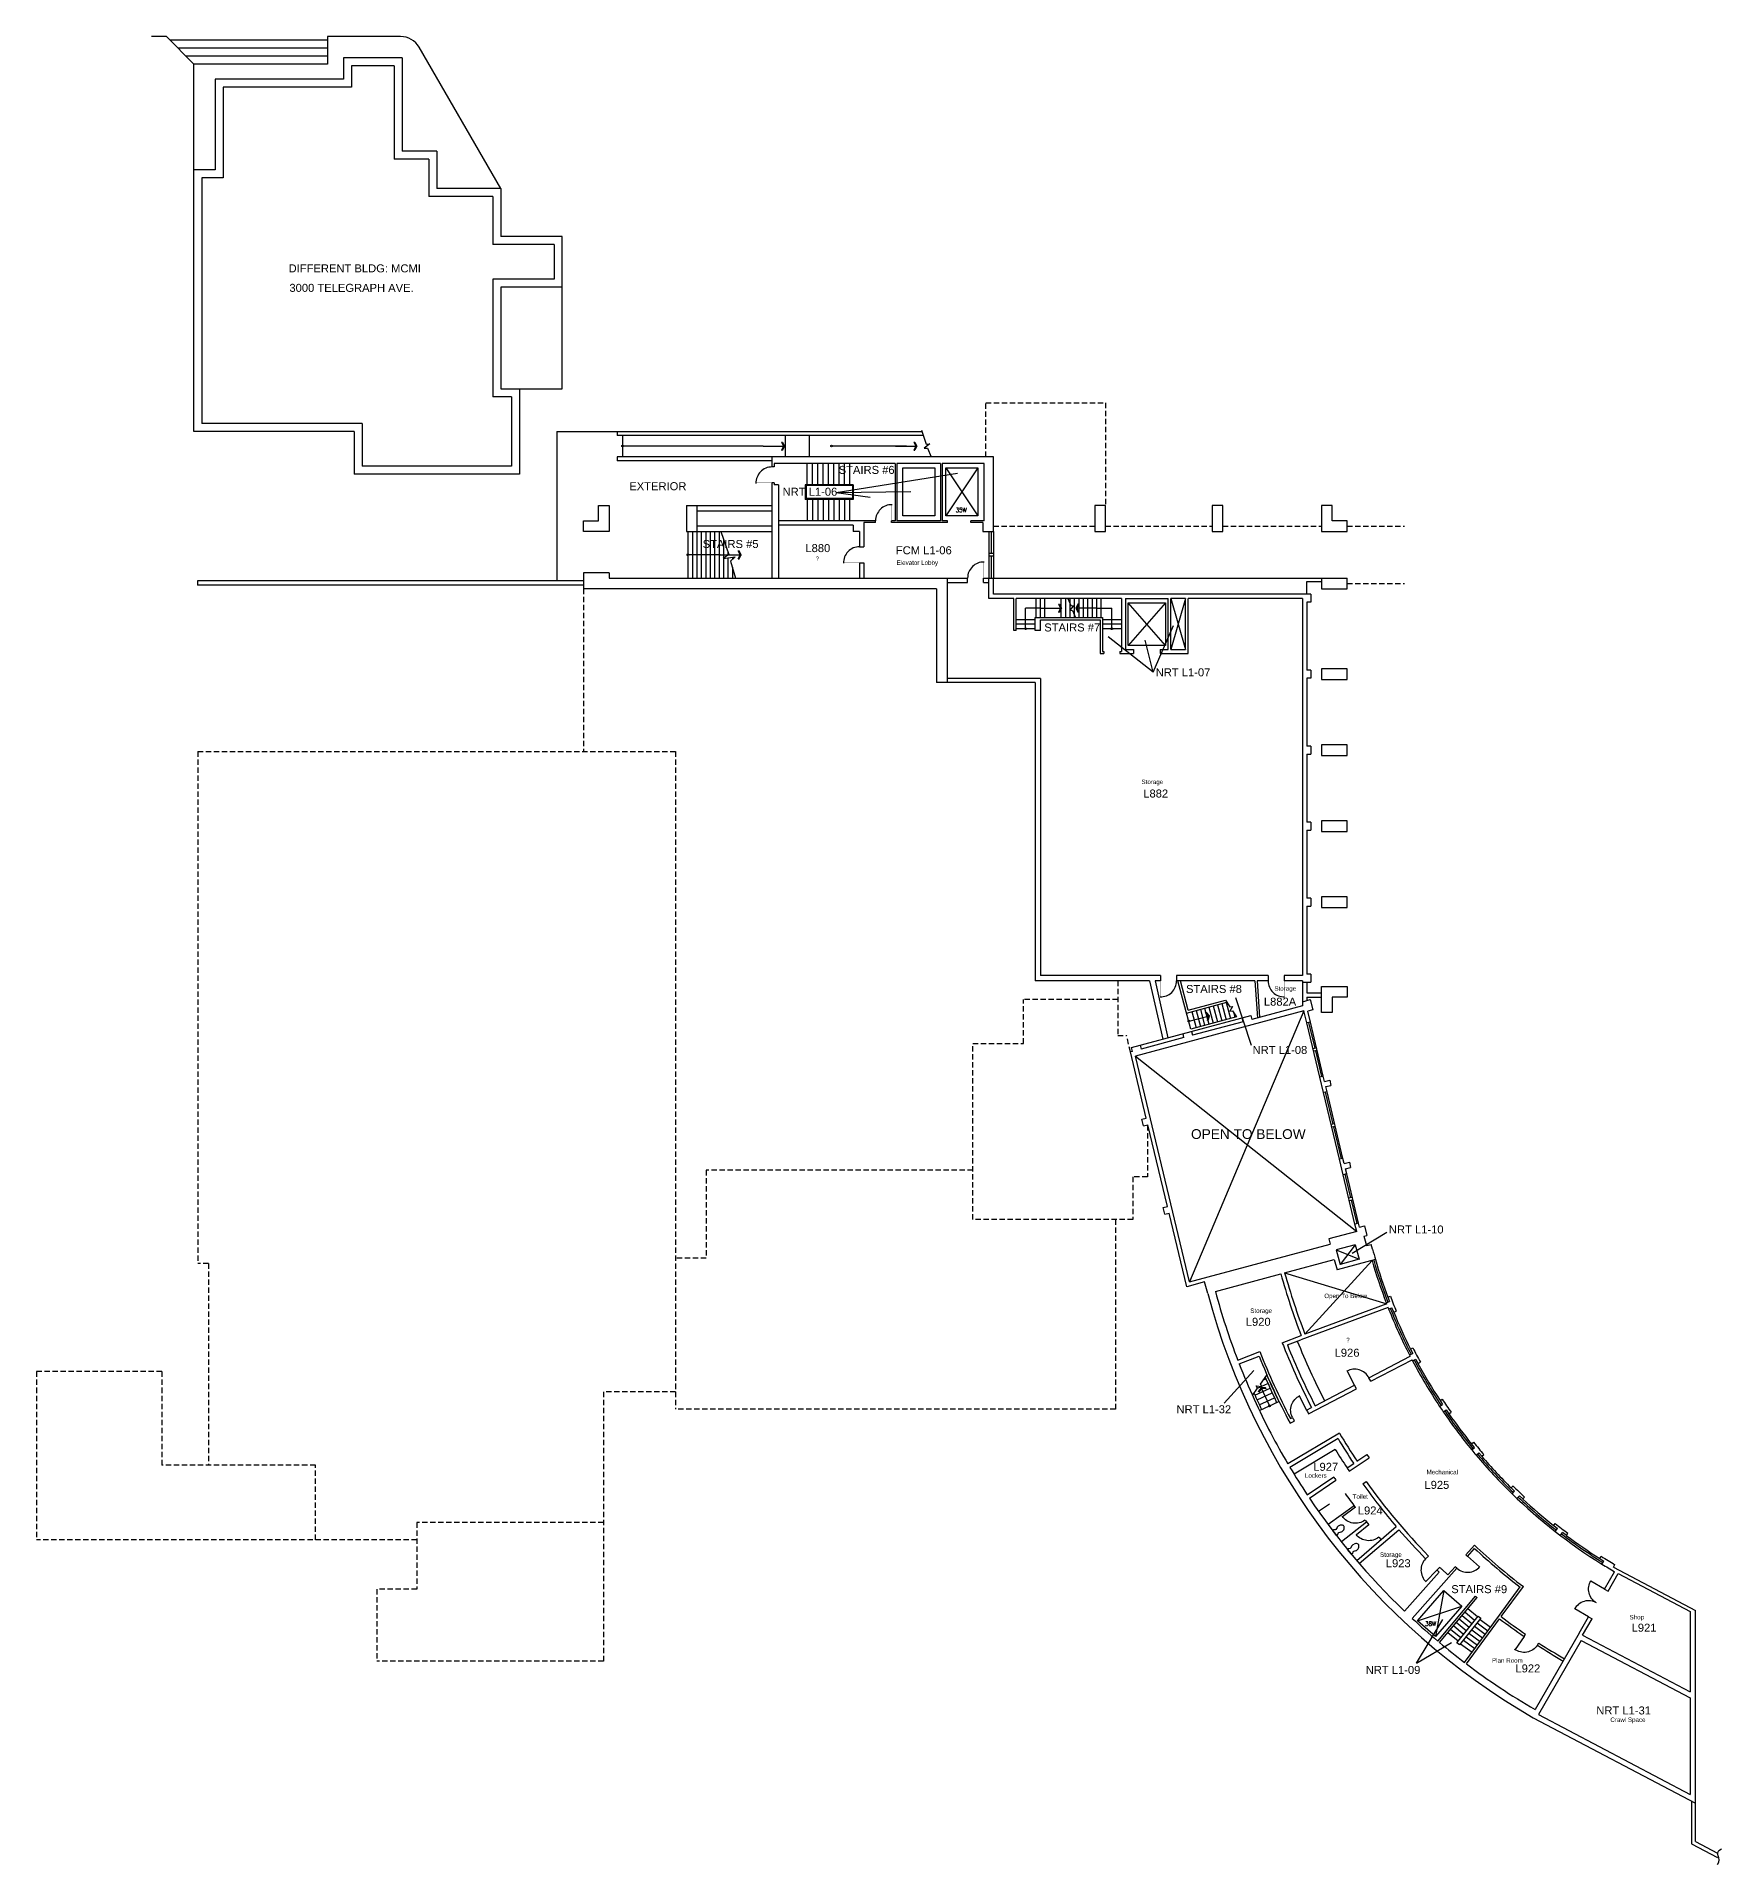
# Model space of a CAD drawing. Extents: x 1035 to 9059, y 37 to 4156.
# Drawn here: x 1035 to 4824, y 45 to 4156 of the extents above; entities that cross this region are included whole.
import ezdxf

# ---------------------------------------------------------------- set-up
doc = ezdxf.new("R2010")
doc.units = 0
doc.header["$LTSCALE"] = 96
doc.header["$MEASUREMENT"] = 0
doc.linetypes.add('HIDDEN2', pattern=[0.1875, 0.125, -0.0625])
doc.layers.get('0').update_dxf_attribs({"linetype": 'CONTINUOUS'})
for name, color, linetype in [('A-ANNO-RNUM', 4, 'CONTINUOUS'), ('A-ANNO-TEXT', 4, 'CONTINUOUS'), ('A-ANNO-TEXT-CTC', 181, 'CONTINUOUS'), ('A-DOOR', 2, 'CONTINUOUS'), ('A-FLOR-CASE', 3, 'CONTINUOUS'), ('A-FLOR-SHFT', 1, 'CONTINUOUS'), ('A-FLOR-STRS', 2, 'CONTINUOUS'), ('A-GLAZ', 2, 'CONTINUOUS'), ('A-OVHD', 1, 'HIDDEN2'), ('A-SYMB', 2, 'CONTINUOUS'), ('A-WALL-FULL', 6, 'CONTINUOUS'), ('A-WALL-SILL', 1, 'CONTINUOUS'), ('L-EXTERIOR', 8, 'CONTINUOUS'), ('P-FIXT', 3, 'CONTINUOUS')]:
    doc.layers.add(name, color=color, linetype=linetype)
doc.layers.add('DEF', color=31, linetype='CONTINUOUS', plot=False)
doc.styles.add('ARIAL', font='arial.ttf')
doc.styles.add('PP-FPLL-unverified$0$STANDARD', font='ROMANS.shx', dxfattribs={"width": 0.85})

# ---------------------------------------------------------------- blocks, each defined once
blk = doc.blocks.new('ARROW')
for p, q in [((0, 0), (47.9, 0)), ((41, 9), (45.5, 0)), ((41, 9), (43.2, 9)), ((45.5, 0), (41, -9)), ((43.2, 9), (47.7, 0)), ((47.7, 0), (43.2, -9)), ((41, -9), (43.2, -9))]:
    blk.add_line(p, q)
for points in [[(41, 9), (45.5, 0), (43.2, 9), (47.7, 0)], [(41, -9), (45.5, 0), (43.2, -9), (47.7, 0)]]:
    blk.add_solid(points)
blk = doc.blocks.new('90S1')
blk.add_line((-0.5, 0), (-0.5, 1))
blk.add_arc((-0.5, 0), 1, 0, 91.707)
blk = doc.blocks.new('TOILET3')
for p, q in [((0, -7), (0, 7)), ((2.5, 7), (0, 7)), ((5.6, 5), (2.5, 7)), ((7.2, 5), (5.6, 5)), ((12.3, 6.8), (7.2, 5)), ((2.5, -7), (0, -7)), ((5.6, -5), (2.5, -7)), ((7.2, -5), (5.6, -5)), ((12.3, -6.8), (7.2, -5))]:
    blk.add_line(p, q)
for centre, radius, start, end in [((15.7, -3.1), 10.5, 90, 108.8354), ((16.2, -0.6), 8.05, 71.1646, 93.7754), ((15.2, -6.5), 14, 57.6462, 74.7553), ((16.2, -4), 11.3, 36.0611, 55.3641), ((20.1, 0), 5.93, 360, 26.7012), ((20.1, 0), 5.93, 333.2988, 0), ((15.7, 3.1), 10.5, 251.1646, 270), ((15.7, 3.1), 10.5, 270, 288.8354), ((15.7, 5.9), 13.2, 284.9626, 301.7838), ((16.2, 4), 11.3, 304.6359, 323.9389)]:
    blk.add_arc(centre, radius, start, end)
blk = doc.blocks.new('break line')
at = {"layer": 'A-FLOR-STRS'}
for p, q in [((2687.1, 1178.6), (2696.7, 1163.8)), ((2702.9, 1164.5), (2696.5, 1153.7)), ((2696.5, 1153.7), (2702.8, 1154.4)), ((2696.7, 1163.8), (2702.9, 1164.5)), ((2702.8, 1154.4), (2711.6, 1140.9))]:
    blk.add_line(p, q, dxfattribs=at)

msp = doc.modelspace()

# ---------------------------------------------------------------- linework, layer by layer
at = {"layer": 'A-ANNO-TEXT'}
msp.add_lwpolyline([(4815.5, 44.6), (4818.8, 50), (4819.6, 54.9), (4818.8, 59.4), (4817.4, 63.6), (4816.3, 67.7), (4816.5, 71.6), (4818.9, 75.6), (4824.5, 79.6)], dxfattribs=at)
at = {"layer": 'A-ANNO-TEXT-CTC'}
for p, q in [((2833.7, 3130.8), (3106.3, 3173.7)), ((2833.7, 3130.8), (3001.7, 3132.7)), ((2833.7, 3130.8), (2909.6, 3119.7)), ((3546.5, 2726.2), (3445.3, 2805.9)), ((3546.5, 2726.2), (3528.4, 2798.2)), ((3546.5, 2726.2), (3592.2, 2831.1)), ((3767.6, 1886.4), (3732.1, 1994)), ((3993.8, 1419.9), (4072.2, 1466.4)), ((3706.1, 1082.3), (3773.1, 1155.5)), ((4138.8, 497.3), (4197.9, 595.7)), ((4138.8, 497.3), (4217.2, 543.8))]:
    msp.add_line(p, q, dxfattribs=at)
at = {"layer": 'A-DOOR'}
for points in [[(2689, 3188, 0.422967), (2653, 3150.9)], [(2959.1, 3103, 0.422967), (2922, 3067)], [(2886, 3008.5, 0.422967), (2850, 2971.4)], [(3166.1, 2974, 0.422967), (3129, 2938)], [(3561.9, 1996, 0.422967), (3599, 2032)], [(3805, 2032, 0.422967), (3842.1, 1996)]]:
    msp.add_lwpolyline(points, format="xyb", dxfattribs=at)
at = {"layer": 'A-DOOR', "const_width": 1}
for points in [[(2689, 3152), (2653, 3152)], [(2958, 3067), (2958, 3103)], [(2886, 2972.5), (2850, 2972.5)], [(3165, 2938), (3165, 2974)], [(3563, 2032), (3563, 1996)], [(3841, 2032), (3841, 1996)]]:
    msp.add_lwpolyline(points, dxfattribs=at)
at = {"layer": 'A-FLOR-CASE'}
msp.add_line((3956, 977.9), (3863.3, 922.3), dxfattribs=at)
for centre, radius, start, end in [((5283.2, 1785.7), 1521, 201.7577, 207.329), ((5194.6, 1740.2), 1454.4, 211.6153, 213.5403)]:
    msp.add_arc(centre, radius, start, end, dxfattribs=at)
at = {"layer": 'A-FLOR-SHFT'}
for p, q in [((3080, 3186), (3152, 3078)), ((3152, 3186), (3080, 3078)), ((3574, 2786.5), (3490, 2882.5)), ((3574, 2882.5), (3490, 2786.5)), ((4200.1, 660.6), (4181.7, 557.3)), ((4141, 592.7), (4240.8, 625.2))]:
    msp.add_line(p, q, dxfattribs=at)
for points in [[(2983, 3186), (3055, 3186), (3055, 3078), (2983, 3078)], [(3080, 3186), (3152, 3186), (3152, 3078), (3080, 3078)], [(3490, 2882.5), (3574, 2882.5), (3574, 2786.5), (3490, 2786.5)], [(4200.1, 660.6), (4240.8, 625.2), (4181.7, 557.3), (4141, 592.7)]]:
    msp.add_lwpolyline(points, close=True, dxfattribs=at)
for points in [[(3586, 2892), (3619, 2777)], [(3619, 2892), (3586, 2777)], [(3885.6, 1964.4), (3628.3, 1355.2)], [(3506.8, 1862.9), (4004.3, 1468.5)], [(4038.7, 1403.1), (3887.6, 1237.7)], [(3958.3, 1427.1), (4009.6, 1405.7)], [(4000.8, 1438.5), (3967.1, 1394.3)], [(3842.1, 1375.3), (4071.6, 1305.4)]]:
    msp.add_lwpolyline(points, dxfattribs=at)
at = {"layer": 'A-FLOR-STRS'}
for p, q in [((1689, 4148), (1335, 4148)), ((1689, 4130), (1353, 4130)), ((1689, 4112), (1371, 4112)), ((2341, 3268), (2341, 3259)), ((3029.3, 3259), (2341, 3259)), ((2353, 3259), (2353, 3211)), ((2719, 3259), (2719, 3211)), ((2773, 3259), (2773, 3211)), ((2341, 3211), (2341, 3202)), ((2689, 3211), (2341, 3211)), ((2689, 3202), (2341, 3202)), ((2768, 3148), (2768, 3196)), ((2780, 3148), (2780, 3196)), ((2792, 3148), (2792, 3196)), ((2804, 3148), (2804, 3196)), ((2816, 3148), (2816, 3196)), ((2828, 3148), (2828, 3196)), ((2840, 3148), (2840, 3196)), ((2852, 3148), (2852, 3196)), ((2864, 3146), (2864, 3196)), ((2872, 3148), (2764, 3148)), ((2764, 3148), (2764, 3115)), ((2870, 3146), (2766, 3146)), ((2766, 3146), (2766, 3117)), ((2870, 3146), (2870, 3117)), ((2872, 3148), (2872, 3115)), ((2872, 3115), (2764, 3115)), ((2870, 3117), (2766, 3117)), ((2768, 3115), (2768, 3067)), ((2780, 3115), (2780, 3067)), ((2792, 3115), (2792, 3067)), ((2804, 3115), (2804, 3067)), ((2816, 3115), (2816, 3067)), ((2828, 3115), (2828, 3067)), ((2840, 3115), (2840, 3067)), ((2852, 3115), (2852, 3067)), ((2864, 3067), (2864, 3117)), ((3283, 2849.2), (3283, 2892)), ((3293, 2849.2), (3293, 2892)), ((3303, 2849.2), (3303, 2892)), ((3339, 2892), (3339, 2849.2)), ((3349, 2892), (3349, 2849.2)), ((3354.5, 2892), (3361, 2876)), ((3359, 2892), (3359, 2849.2)), ((3369, 2892), (3369, 2849.2)), ((3379, 2892), (3379, 2849.2)), ((3389, 2892), (3389, 2849.2)), ((3399, 2892), (3399, 2849.2)), ((3409, 2892), (3409, 2849.2)), ((3419, 2892), (3419, 2849.2)), ((3429, 2892), (3429, 2849.2)), ((3281, 2844), (3238.2, 2844)), ((3367.4, 2875.5), (3358.9, 2865.8)), ((3358.9, 2865.8), (3365.3, 2865.3)), ((3361, 2876), (3367.4, 2875.5)), ((3365.3, 2865.3), (3371.7, 2849.2)), ((3475, 2844), (3432.2, 2844)), ((3281, 2834), (3238.2, 2834)), ((3281, 2824), (3238.2, 2824)), ((3475, 2834), (3432.2, 2834)), ((3475, 2824), (3432.2, 2824)), ((3769.9, 1099.1), (3781.4, 1115.8)), ((3775.1, 1100.2), (3809.3, 1115.7)), ((3781.4, 1115.8), (3778.4, 1121.3)), ((3778.4, 1121.3), (3790.9, 1119.5)), ((3781.3, 1116), (3789.5, 1119.7)), ((3787.8, 1125), (3802, 1145.4)), ((3790.9, 1119.5), (3787.8, 1125)), ((3790.5, 1120.1), (3804.5, 1126.4)), ((3794.7, 1134.8), (3799.9, 1137.1)), ((3780.1, 1089.3), (3814.1, 1105.1)), ((3785.1, 1078.5), (3819, 1094.5)), ((3785.5, 1065.4), (3828.8, 1086.2)), ((3917.9, 839), (3942.9, 855.8)), ((3998.1, 851.5), (3940, 809.1)), ((4026.5, 814.7), (3970.1, 770)), ((4275.7, 601.2), (4253.8, 619.5)), ((4244.4, 562.1), (4221.7, 581.1)), ((4250.7, 569.9), (4228.2, 588.8)), ((4256.9, 577.7), (4234.6, 596.4)), ((4263.2, 585.6), (4241, 604.1)), ((4269.4, 593.4), (4247.4, 611.8)), ((4269.1, 580.2), (4293.4, 562.3)), ((4275.4, 588), (4299.3, 570.3)), ((4281.6, 595.8), (4305.2, 578.4)), ((4232, 546.5), (4208.9, 565.8)), ((4238.2, 554.3), (4215.3, 573.4)), ((4237.9, 541.1), (4263.7, 522)), ((4244.1, 548.9), (4269.7, 530.1)), ((4250.4, 556.7), (4275.6, 538.1)), ((4256.6, 564.5), (4281.5, 546.2)), ((4262.9, 572.3), (4287.4, 554.2))]:
    msp.add_line(p, q, dxfattribs=at)
at = {"layer": 'A-FLOR-STRS', "extrusion": (0, 0, -1)}
for p, q in [((3631.3, 1923.5), (3602.2, 2032)), ((3625.3, 1966.1), (3607.7, 2032)), ((3621.6, 1959.7), (3712.1, 1983.9)), ((3625.3, 1966.1), (3709.1, 1988.6)), ((3681.5, 1975.7), (3691.2, 1939.5)), ((3691.2, 1978.3), (3700.9, 1942.1)), ((3700.8, 1980.9), (3710.5, 1944.7)), ((3710.5, 1983.5), (3720.2, 1947.3)), ((3733.6, 1950.9), (3631.3, 1923.5)), ((3633.2, 1962.8), (3642.9, 1926.6)), ((3642.9, 1965.4), (3652.6, 1929.2)), ((3652.5, 1968), (3662.2, 1931.7)), ((3662.2, 1970.5), (3671.9, 1934.3)), ((3671.8, 1973.1), (3681.6, 1936.9)), ((3726.8, 1961.3), (3729.9, 1949.9))]:
    msp.add_line(p, q, dxfattribs=at)
at = {"layer": 'A-FLOR-STRS'}
for points in [[(3025.2, 3271), (3036.2, 3239), (3044.2, 3240), (3031.2, 3230), (3039.2, 3230), (3047.2, 3211)], [(4022.9, 819.1), (4031.3, 808.8)], [(4054.1, 781), (4058.9, 775.1)]]:
    msp.add_lwpolyline(points, dxfattribs=at)
msp.add_lwpolyline([(4229.4, 543.3), (4277.4, 603.3), (4283.7, 598.4), (4235.7, 538.3)], close=True, dxfattribs=at)
for radius, start, end in [(1511.2, 203.2094, 205.5563), (1506, 203.0845, 205.5558), (1548.7, 204.0721, 205.5594), (1482, 215.305, 216.8179)]:
    msp.add_arc((5187.4, 1735.8), radius, start, end, dxfattribs=at)
at = {"layer": 'A-GLAZ'}
for p, q in [((3182, 3043), (3182, 2993.5)), ((3187, 2993.5), (3177, 2993.5)), ((3187, 2987.5), (3177, 2987.5)), ((3182, 2987.5), (3182, 2938))]:
    msp.add_line(p, q, dxfattribs=at)
at = {"layer": 'A-GLAZ', "extrusion": (0, 0, -1)}
for p, q in [((3896, 1938.2), (3909.8, 1880.4)), ((3911.2, 1874.5), (3925.1, 1816.7)), ((3933.5, 1781.6), (3950.7, 1709.7)), ((3952.1, 1703.8), (3969.3, 1631.9)), ((3977.7, 1596.9), (3990.3, 1544.3)), ((3991.7, 1538.5), (4004.2, 1486))]:
    msp.add_line(p, q, dxfattribs=at)
at = {"layer": 'A-GLAZ'}
for centre, radius, start, end in [((5187.4, 1735.8), 1192, 196.1625, 200.9633), ((5187.4, 1735.8), 1192, 201.6844, 207.1242), ((5187.4, 1735.8), 1192, 207.8452, 213.546), ((5187.4, 1735.8), 1192, 214.267, 219.3822), ((5187.4, 1735.8), 1192, 220.1033, 225.804), ((5105.8, 1641.2), 1067.2, 226.2067, 232.2833), ((5215.3, 1776.4), 1241.1, 232.7936, 238.0119)]:
    msp.add_arc(centre, radius, start, end, dxfattribs=at)
at = {"layer": 'A-OVHD', "linetype": 'HIDDEN2'}
for p, q in [((3170, 3211), (3170, 3332)), ((3170, 3332), (3439, 3332)), ((3439, 3332), (3439, 3101))]:
    msp.add_line(p, q, dxfattribs=at)
at = {"layer": 'A-OVHD'}
for p, q in [((3187, 3055), (3415, 3055)), ((3439, 3055), (3679, 3055)), ((3703, 3055), (3925, 3055)), ((3983, 3055), (4111.9, 3055)), ((3983, 2926), (4111.9, 2926)), ((2265, 2914), (2265, 2548)), ((1398, 2548), (2472, 2548)), ((1398, 2548), (1398, 1396)), ((2472, 2548), (2472, 1069)), ((3467, 2032), (3467, 1909)), ((3467, 1990), (3255, 1990)), ((3255, 1891), (3255, 1990)), ((3467, 1909), (3486.6, 1909)), ((3141, 1495), (3141, 1891)), ((3141, 1891), (3255, 1891)), ((3534, 1707.8), (3534, 1591)), ((3141, 1606), (2541, 1606)), ((2541, 1606), (2541, 1408)), ((3534, 1591), (3501, 1591)), ((3501, 1591), (3501, 1495)), ((3501, 1495), (3141, 1495)), ((3462, 1495), (3462, 1069)), ((2541, 1408), (2472, 1408)), ((1422, 1396), (1398, 1396)), ((1422, 1396), (1422, 943)), ((1317, 1153), (1035, 1153)), ((1035, 1153), (1035, 775)), ((1317, 1153), (1317, 943)), ((2472, 1108), (2310, 1108)), ((2310, 1108), (2310, 502)), ((3462, 1069), (2472, 1069)), ((1662, 943), (1317, 943)), ((1662, 775), (1662, 943)), ((2310, 814), (1890, 814)), ((1890, 814), (1890, 664)), ((1890, 775), (1035, 775)), ((1890, 664), (1800, 664)), ((1800, 664), (1800, 502)), ((2310, 502), (1800, 502))]:
    msp.add_line(p, q, dxfattribs=at)
at = {"layer": 'A-OVHD', "extrusion": (0, 0, -1)}
msp.add_line((3495.3, 1872.3), (3486.6, 1909), dxfattribs=at)
at = {"layer": 'A-SYMB'}
for p, q in [((2669.5, 3235), (2353, 3235)), ((2991.7, 3235), (2823.1, 3235)), ((3292.8, 2870.6), (3259.6, 2870.6)), ((3259.6, 2824), (3259.6, 2870.6)), ((3420.5, 2870.6), (3453.6, 2870.6)), ((3453.6, 2824), (3453.6, 2870.6))]:
    msp.add_line(p, q, dxfattribs=at)
for centre in [(2353, 3235), (2823.1, 3235), (3259.6, 2824), (3453.6, 2824), (3626.5, 1941.6), (3808.2, 1075.8)]:
    msp.add_circle(centre, 2, dxfattribs=at)
at = {"layer": 'A-WALL-FULL'}
for p, q in [((1327, 4156), (1293.3, 4156)), ((1389, 4094), (1327, 4156)), ((1689, 4156), (1689, 4094)), ((1853.8, 4156), (1689, 4156)), ((2079, 3814), (1895.4, 4132)), ((1389, 3268), (1389, 4094)), ((1689, 4094), (1389, 4094)), ((1725, 4108), (1725, 4060)), ((1857, 4108), (1725, 4108)), ((1743, 4090), (1743, 4042)), ((1839, 4090), (1743, 4090)), ((1839, 4090), (1839, 3880)), ((1857, 4108), (1857, 3898)), ((1437, 4060), (1437, 3856)), ((1725, 4060), (1437, 4060)), ((1455, 4042), (1455, 3838)), ((1743, 4042), (1455, 4042)), ((1917, 3880), (1839, 3880)), ((1935, 3898), (1857, 3898)), ((1917, 3880), (1917, 3796)), ((1935, 3898), (1935, 3814)), ((1437, 3856), (1389, 3856)), ((1407, 3838), (1407, 3286)), ((1455, 3838), (1407, 3838)), ((2061, 3796), (1917, 3796)), ((2079, 3814), (1935, 3814)), ((2061, 3796), (2061, 3688)), ((2079, 3814), (2079, 3706)), ((2217, 3706), (2079, 3706)), ((2217, 3364), (2217, 3706)), ((2199, 3688), (2061, 3688)), ((2199, 3688), (2199, 3610)), ((2199, 3610), (2061, 3610)), ((2061, 3610), (2061, 3346)), ((2217, 3592), (2079, 3592)), ((2079, 3592), (2079, 3364)), ((2103, 3346), (2061, 3346)), ((2079, 3364), (2217, 3364)), ((2103, 3346), (2103, 3190)), ((2121, 3364), (2121, 3172)), ((1749, 3268), (1389, 3268)), ((1767, 3286), (1407, 3286)), ((1749, 3268), (1749, 3172)), ((1767, 3286), (1767, 3190)), ((3187, 3211), (2689, 3211)), ((2689, 3211), (2689, 3188)), ((3187, 3043), (3187, 3211)), ((2121, 3172), (1749, 3172)), ((2103, 3190), (1767, 3190)), ((2694.2, 3188), (2689, 3188)), ((2966, 3196), (2694.2, 3196)), ((2694.2, 3196), (2694.2, 3188)), ((2966, 3196), (2966, 3067)), ((3068, 3196), (2970, 3196)), ((2970, 3196), (2970, 3067)), ((3068, 3196), (3068, 3067)), ((3166, 3196), (3072, 3196)), ((3072, 3196), (3072, 3067)), ((3166, 3067), (3166, 3196)), ((2689, 3152), (2689, 2938)), ((2694.2, 3152), (2689, 3152)), ((2694.2, 3152), (2694.2, 3148)), ((2704, 3148), (2694.2, 3148)), ((2704, 3148), (2704, 2938)), ((2299, 3067), (2299, 3101)), ((2299, 3101), (2323, 3101)), ((2323, 3101), (2323, 3043)), ((3439, 3101), (3415, 3101)), ((3415, 3101), (3415, 3043)), ((3439, 3043), (3439, 3101)), ((3679, 3101), (3679, 3043)), ((3703, 3101), (3679, 3101)), ((3703, 3043), (3703, 3101)), ((3925, 3101), (3925, 3043)), ((3949, 3101), (3925, 3101)), ((3949, 3067), (3949, 3101)), ((2265, 3043), (2265, 3067)), ((2265, 3067), (2299, 3067)), ((2323, 3043), (2265, 3043)), ((2922, 3067), (2704, 3067)), ((2872, 3057), (2704, 3057)), ((2872, 3057), (2872, 3043)), ((2886, 3043), (2872, 3043)), ((2886, 3043), (2886, 3008.5)), ((2922, 3063), (2896, 3063)), ((2896, 3063), (2896, 3008.5)), ((2922, 3063), (2922, 3067)), ((2966, 3067), (2958, 3067)), ((2958, 3063), (2958, 3067)), ((3084, 3063), (2958, 3063)), ((3068, 3067), (2970, 3067)), ((3084, 3067), (3072, 3067)), ((3084, 3063), (3084, 3067)), ((3166, 3067), (3136, 3067)), ((3136, 3063), (3136, 3067)), ((3163, 3063), (3136, 3063)), ((3163, 3063), (3163, 3043)), ((3163, 3043), (3187, 3043)), ((3415, 3043), (3439, 3043)), ((3679, 3043), (3703, 3043)), ((3925, 3043), (3983, 3043)), ((3983, 3067), (3949, 3067)), ((3983, 3043), (3983, 3067)), ((2886, 3008.5), (2896, 3008.5)), ((2886, 2972.5), (2886, 2938)), ((2886, 2972.5), (2896, 2972.5)), ((2896, 2972.5), (2896, 2938)), ((2265, 2932), (1397, 2932)), ((1397, 2932), (1397, 2922)), ((2265, 2922), (1397, 2922)), ((2265, 2950), (2265, 2914)), ((2323, 2950), (2265, 2950)), ((2323, 2950), (2323, 2938)), ((2323, 2938), (3129, 2938)), ((3083, 2938), (3083, 2703)), ((3083, 2928), (3129, 2928)), ((3129, 2928), (3129, 2938)), ((3165, 2938), (3983, 2938)), ((3165, 2928), (3165, 2938)), ((3165, 2928), (3177, 2928)), ((3177, 2892), (3177, 2938)), ((3187, 2902), (3187, 2938)), ((3892, 2902), (3892, 2930)), ((3892, 2930), (3925, 2930)), ((3925, 2938), (3925, 2914)), ((3983, 2914), (3983, 2938)), ((3059, 2914), (2265, 2914)), ((3059, 2914), (3059, 2703)), ((3233, 2892), (3177, 2892)), ((3901, 2902), (3187, 2902)), ((3233, 2820), (3233, 2892)), ((3475, 2892), (3238.2, 2892)), ((3238.2, 2820), (3238.2, 2892)), ((3475, 2892), (3475, 2773.2)), ((3484, 2892), (3484, 2777)), ((3484, 2892), (3580, 2892)), ((3580, 2777), (3580, 2892)), ((3619, 2892), (3586, 2892)), ((3586, 2777), (3586, 2892)), ((3619, 2777), (3619, 2892)), ((3882, 2892), (3625, 2892)), ((3625, 2768), (3625, 2892)), ((3882, 2892), (3882, 2044)), ((3892, 2884), (3892, 2731)), ((3901, 2884), (3892, 2884)), ((3901, 2902), (3901, 2884)), ((3925, 2914), (3983, 2914)), ((3281, 2849.2), (3432.2, 2849.2)), ((3281, 2820), (3281, 2849.2)), ((3293, 2844), (3427, 2844)), ((3293, 2820), (3293, 2844)), ((3427, 2844), (3427, 2768)), ((3432.2, 2849.2), (3432.2, 2773.2)), ((3238.2, 2820), (3233, 2820)), ((3293, 2820), (3281, 2820)), ((3427, 2768), (3435.6, 2768)), ((3432.2, 2773.2), (3435.6, 2773.2)), ((3435.6, 2773.2), (3435.6, 2768)), ((3471.6, 2773.2), (3471.6, 2768)), ((3471.6, 2773.2), (3475, 2773.2)), ((3471.6, 2768), (3502, 2768)), ((3484, 2777), (3502, 2777)), ((3502, 2777), (3502, 2768)), ((3562, 2777), (3562, 2768)), ((3562, 2777), (3580, 2777)), ((3562, 2768), (3625, 2768)), ((3586, 2777), (3619, 2777)), ((3901, 2731), (3892, 2731)), ((3901, 2731), (3901, 2713)), ((3983, 2734), (3925, 2734)), ((3925, 2734), (3925, 2710)), ((3983, 2710), (3983, 2734)), ((3281, 2703), (3059, 2703)), ((3293, 2712), (3083, 2712)), ((3281, 2703), (3281, 2032)), ((3293, 2712), (3293, 2044)), ((3901, 2713), (3892, 2713)), ((3892, 2713), (3892, 2560)), ((3925, 2710), (3983, 2710)), ((3901, 2560), (3892, 2560)), ((3901, 2560), (3901, 2542)), ((3925, 2563), (3925, 2539)), ((3983, 2563), (3925, 2563)), ((3983, 2539), (3983, 2563)), ((3892, 2542), (3901, 2542)), ((3892, 2542), (3892, 2389)), ((3925, 2539), (3983, 2539)), ((3901, 2389), (3892, 2389)), ((3901, 2389), (3901, 2371)), ((3983, 2392), (3925, 2392)), ((3925, 2392), (3925, 2368)), ((3983, 2368), (3983, 2392)), ((3892, 2371), (3901, 2371)), ((3892, 2371), (3892, 2218)), ((3925, 2368), (3983, 2368)), ((3983, 2221), (3925, 2221)), ((3925, 2221), (3925, 2197)), ((3983, 2197), (3983, 2221)), ((3901, 2218), (3892, 2218)), ((3892, 2200), (3901, 2200)), ((3892, 2200), (3892, 2047)), ((3901, 2218), (3901, 2200)), ((3925, 2197), (3983, 2197)), ((3538.4, 2032), (3281, 2032)), ((3563, 2044), (3293, 2044)), ((3538.4, 2032), (3568, 1901)), ((3550.7, 2032), (3579.6, 1904.2)), ((3563, 2032), (3550.7, 2032)), ((3563, 2044), (3563, 2032)), ((3805, 2044), (3599, 2044)), ((3599, 2044), (3599, 2032)), ((3775, 2032), (3599, 2032)), ((3775, 2032), (3780.7, 1948.7)), ((3805, 2032), (3780.3, 2032)), ((3780.3, 2032), (3785.9, 1950.1)), ((3805, 2044), (3805, 2032)), ((3882, 2044), (3841, 2044)), ((3841, 2044), (3841, 2032)), ((3882, 2032), (3841, 2032)), ((3882, 2032), (3882, 1975.9)), ((3882, 2029), (3901, 2029)), ((3901, 2047), (3892, 2047)), ((3892, 2029), (3892, 2005)), ((3901, 2047), (3901, 2029)), ((3925, 1961), (3925, 2019)), ((3925, 2019), (3983, 2019)), ((3983, 2019), (3983, 1995)), ((3882, 1975.9), (3768.3, 1945.4)), ((3892, 2005), (3925, 2005)), ((3892, 1995), (3925, 1995)), ((3892, 1995), (3892, 1987.9)), ((3983, 1995), (3949, 1995)), ((3949, 1995), (3949, 1961)), ((3885.6, 1964.4), (3506.8, 1862.9)), ((3749, 1940.2), (3635, 1909.7)), ((3949, 1961), (3925, 1961)), ((3615.7, 1904.5), (3519.1, 1878.6)), ((4010.3, 1477.7), (4021.9, 1480.8)), ((3628.3, 1355.2), (3944.5, 1440)), ((4004.3, 1468.5), (3941.4, 1451.6)), ((3941.4, 1451.6), (3944.5, 1440)), ((4020.4, 1457.6), (4027, 1459.4)), ((4020.4, 1457.6), (4026.1, 1436.4)), ((4026.1, 1436.4), (4037, 1439.3)), ((4039.9, 1428.3), (4037, 1439.3)), ((3842.1, 1375.3), (3953.8, 1405.2)), ((3953.8, 1405.2), (3960, 1382)), ((4000.8, 1438.5), (3958.3, 1427.1)), ((3958.3, 1427.1), (3967.1, 1394.3)), ((4046.4, 1405.2), (3960, 1382)), ((4009.6, 1405.7), (3967.1, 1394.3)), ((4000.8, 1438.5), (4009.6, 1405.7)), ((3686.4, 1333.5), (3833.4, 1372.9)), ((3662.1, 1354.8), (3621.8, 1344)), ((4074.4, 1320.7), (4080, 1322.8)), ((4074.4, 1320.7), (4078.1, 1310.8)), ((4074.9, 1297), (3878.7, 1224.8)), ((4071.6, 1305.4), (3887.6, 1237.7)), ((4070.6, 1308), (4078.1, 1310.8)), ((4076.1, 1294), (4083.5, 1296.9)), ((4087.4, 1287.1), (4083.5, 1296.9)), ((4087.4, 1287.1), (4093.1, 1289.3)), ((3836.7, 1218.1), (3879.2, 1234.5)), ((3736.6, 1179), (3786.2, 1198.4)), ((3848.3, 1213), (3878.7, 1224.8)), ((4123, 1190.6), (4130.1, 1194.2)), ((4125.3, 1203.6), (4130.7, 1206.3)), ((4125.3, 1203.6), (4130.1, 1194.2)), ((3739.9, 1170.6), (3784.6, 1188.1)), ((4031.4, 1139.3), (4124.5, 1187.7)), ((4035.6, 1131.3), (4128.6, 1179.7)), ((4129.9, 1177.3), (4137, 1180.9)), ((4137, 1180.9), (4142, 1171.7)), ((4142, 1171.7), (4147.3, 1174.4)), ((3895.7, 1058.5), (4003.6, 1114.7)), ((3910.7, 1076.4), (3999.5, 1122.6)), ((4003.6, 1114.7), (3999.5, 1122.6)), ((4035.6, 1131.3), (4031.4, 1139.3)), ((3891.6, 1066.5), (3902.7, 1072.3)), ((4190.6, 1075), (4197.3, 1079.4)), ((4191.5, 1088.2), (4196.5, 1091.5)), ((4191.5, 1088.2), (4197.3, 1079.4)), ((3854.5, 1037), (3863.8, 1041.9)), ((3854.9, 1047.4), (3859.7, 1049.9)), ((4199, 1062.5), (4205.7, 1066.9)), ((4205.7, 1066.9), (4211.6, 1058.3)), ((4211.6, 1058.3), (4216.6, 1061.6)), ((3965.3, 1014.8), (3849.4, 945.5)), ((3962.1, 1002.5), (3854, 937.8)), ((4262.5, 990.3), (4267.1, 994.2)), ((4269.2, 982.1), (4262.5, 990.3)), ((3982.4, 936.6), (3997.4, 946.6)), ((3987.4, 929.1), (4032.2, 959.2)), ((4004.8, 951.6), (4027.2, 966.7)), ((4027.2, 966.7), (4032.2, 959.2)), ((4263, 977), (4269.2, 982.1)), ((4272.6, 965.5), (4278.7, 970.6)), ((4285.5, 962.6), (4278.7, 970.6)), ((4285.5, 962.6), (4290.1, 966.5)), ((3892.8, 876.3), (3952.5, 916.5)), ((3897.8, 868.8), (3957.5, 909)), ((4351.7, 891.5), (4355.8, 895.9)), ((4359.2, 884.2), (4351.7, 891.5)), ((4353.7, 878.4), (4359.2, 884.2)), ((4364.5, 868), (4370, 873.8)), ((4377.7, 866.6), (4370, 873.8)), ((4377.7, 866.6), (4381.8, 870.9)), ((4004.2, 728.5), (4093.2, 804.4)), ((4010, 721.7), (4099.1, 797.5)), ((4447.2, 806.7), (4450.8, 811.5)), ((4447.2, 806.7), (4455.4, 800.2)), ((4450.6, 793.8), (4455.4, 800.2)), ((4462.4, 784.7), (4467.3, 791)), ((4475.7, 784.7), (4467.3, 791)), ((4475.7, 784.7), (4479.3, 789.5)), ((4249.4, 741.1), (4268.9, 763)), ((4253.3, 737.6), (4269.2, 755.5)), ((4111.5, 614.5), (4189.4, 702)), ((4129, 598), (4229.4, 710.7)), ((4209.4, 696.2), (4195.4, 708.7)), ((4209.4, 696.2), (4225.5, 714.2)), ((4551.1, 732.7), (4554.3, 737.8)), ((4551.1, 732.7), (4560, 727.1)), ((4555.8, 720.3), (4560, 727.1)), ((4561.7, 664.1), (4584.2, 703.1)), ((4581.5, 713.4), (4584.9, 719)), ((4581.5, 713.4), (4766, 616)), ((4325, 605.2), (4371.7, 668.7)), ((4329.2, 602.1), (4379, 669.7)), ((4569.4, 659.6), (4592, 698.7)), ((4592, 698.7), (4754, 613.3)), ((4186.5, 547.1), (4271.2, 648.4)), ((4190.5, 543.8), (4275.2, 645)), ((4246.7, 498.9), (4325, 605.2)), ((4250.9, 495.8), (4325.6, 597.2)), ((4504.2, 564.5), (4525.7, 601.7)), ((4512.2, 560.3), (4533.4, 597.2)), ((4754, 613.3), (4754, 432.7)), ((4766, 96.4), (4766, 616)), ((4380.5, 557.6), (4384, 562.6)), ((4504.2, 564.5), (4405.2, 393.1)), ((4410.5, 537.7), (4413.8, 542.7)), ((4508.8, 548.5), (4412.7, 382.1)), ((4508.8, 548.5), (4754, 419.1)), ((4512.2, 560.3), (4754, 432.7)), ((4754, 419.1), (4754, 202.1)), ((4401.4, 374.5), (4766, 182.2)), ((4412.7, 382.1), (4754, 202.1)), ((4757, 186.9), (4757, 90.9)), ((4757, 90.9), (4815.4, 60.1)), ((4766, 96.4), (4815.4, 70.3))]:
    msp.add_line(p, q, dxfattribs=at)
at = {"layer": 'A-WALL-FULL', "extrusion": (0, 0, -1)}
for p, q in [((3882, 1985.2), (3899.3, 1989.9)), ((3899.3, 1989.9), (3905.6, 1966.7)), ((3497.6, 1882.2), (3766, 1954.1)), ((3749, 1940.2), (3746.8, 1949)), ((3766, 1954.1), (3768.3, 1945.4)), ((3892.1, 1937.3), (3885.6, 1964.4)), ((3899.9, 1939.2), (3892.1, 1937.3)), ((3905.6, 1966.7), (3894, 1963.6)), ((3899.9, 1939.2), (3894, 1963.6)), ((3615.7, 1904.5), (3613.5, 1913.2)), ((3632.7, 1918.4), (3635, 1909.7)), ((3499.8, 1873.4), (3495.3, 1872.3)), ((3530.9, 1723.5), (3495.3, 1872.3)), ((3499.8, 1873.4), (3497.6, 1882.2)), ((3628.3, 1355.2), (3506.8, 1862.9)), ((3516.8, 1887.3), (3519.1, 1878.6)), ((3929, 1817.6), (3921.2, 1815.7)), ((3929.6, 1780.7), (3921.2, 1815.7)), ((3931.8, 1805.9), (3929, 1817.6)), ((3937.4, 1782.6), (3929.6, 1780.7)), ((3931.8, 1805.9), (3943.4, 1808.7)), ((3934.6, 1794.2), (3946.2, 1797)), ((3937.4, 1782.6), (3934.6, 1794.2)), ((3943.4, 1808.7), (3946.2, 1797)), ((3521.2, 1721.2), (3530.9, 1723.5)), ((3524.9, 1705.7), (3521.2, 1721.2)), ((3524.9, 1705.7), (3534.7, 1708)), ((3578.5, 1524.8), (3534.7, 1708)), ((3973.2, 1632.8), (3965.4, 1630.9)), ((3973.8, 1595.9), (3965.4, 1630.9)), ((3976, 1621.1), (3973.2, 1632.8)), ((3976, 1621.1), (3987.7, 1623.9)), ((3978.8, 1609.5), (3990.5, 1612.3)), ((3981.6, 1597.8), (3978.8, 1609.5)), ((3987.7, 1623.9), (3990.5, 1612.3)), ((3981.6, 1597.8), (3973.8, 1595.9)), ((3568.8, 1522.5), (3578.5, 1524.8)), ((3572.5, 1506.9), (3568.8, 1522.5)), ((3572.5, 1506.9), (3582.2, 1509.3)), ((3621.8, 1344), (3582.2, 1509.3)), ((4008.1, 1486.9), (4000.3, 1485.1)), ((4004.3, 1468.5), (4000.3, 1485.1)), ((4010.3, 1477.7), (4008.1, 1486.9)), ((4021.9, 1480.8), (4027, 1459.4)), ((3669, 1328.9), (3662.1, 1354.8))]:
    msp.add_line(p, q, dxfattribs=at)
at = {"layer": 'A-WALL-FULL'}
for points in [[(4017.8, 901), (4025.1, 906.3)], [(4253.3, 737.6), (4249.4, 741.1)], [(4165.5, 738.3), (4159.1, 732.1)], [(4191, 712.9), (4184.6, 706.7)], [(4229.4, 710.7), (4225.5, 714.2)], [(4561.7, 664.1), (4569.4, 659.6)], [(4525.7, 601.7), (4533.4, 597.2)]]:
    msp.add_lwpolyline(points, dxfattribs=at)
for centre, radius, start, end in [((1853.8, 4108), 48, 30, 90), ((5187.4, 1735.8), 1188, 195.0049, 196.1625), ((5338.6, 1794.1), 1563, 195.6374, 200.9822), ((5338.6, 1794.1), 1554, 195.6374, 200.9822), ((5187.4, 1735.8), 1572, 195.0049, 240), ((5187.4, 1735.8), 1554, 195.0049, 200.9985), ((5187.4, 1735.8), 1182, 200.4543, 202.1995), ((5187.4, 1735.8), 1196, 200.9633, 201.097), ((5187.4, 1735.8), 1196, 201.5282, 201.6819), ((5214.2, 1757.5), 1533.6, 201.3835, 207.582), ((5186.9, 1735.6), 1446, 200.9737, 201.3303), ((5283.2, 1785.7), 1554, 201.7577, 207.329), ((5283.2, 1785.7), 1545, 201.7577, 207.329), ((5187.4, 1735.8), 1182, 206.6152, 208.3604), ((5187.4, 1735.8), 1554, 201.3303, 207.6608), ((5226.1, 1763.4), 1552.1, 201.756, 207.9016), ((5187.4, 1735.8), 1196, 207.1242, 207.2804), ((5268.2, 1778.4), 1287.3, 207.7162, 207.8381), ((5187.4, 1735.8), 1196, 213.546, 214.2646), ((5187.4, 1735.8), 1182, 213.037, 214.7822), ((5184.9, 1733), 1491, 207.2685, 207.6144), ((5190.4, 1735.4), 1461, 207.2496, 207.6026), ((5187.4, 1735.8), 1554, 207.6608, 210.5704), ((5194.6, 1740.2), 1436.4, 210.9062, 213.5403), ((5194.6, 1740.2), 1427.4, 210.5449, 213.5403), ((5187.4, 1735.8), 1182, 218.8671, 220.6123), ((5187.4, 1735.8), 1196, 219.3847, 220.1033), ((5187.4, 1735.8), 1554, 210.9023, 213.5812), ((5187.4, 1735.8), 1482, 213.565, 213.913), ((5187.4, 1735.8), 1446, 213.5564, 213.913), ((5187.4, 1735.8), 1428, 215.5182, 224.309), ((5187.4, 1735.8), 1554, 213.913, 226.1854), ((5186, 1734.8), 1435.2, 215.515, 220.4118), ((5187.4, 1735.8), 1182, 225.2889, 227.0341), ((5186, 1734.8), 1435.2, 220.7711, 224.3164), ((5187.4, 1735.8), 1182, 231.4497, 233.1949), ((5187.4, 1735.8), 1338, 226.6466, 232.8289), ((5187.4, 1735.8), 1343.2, 226.8771, 232.6081), ((5186, 1734.8), 1435.2, 225.7536, 226.0223), ((5187.4, 1735.8), 1428, 225.7534, 225.9984), ((5187.4, 1735.8), 1182, 237.6106, 239.3558), ((5187.4, 1735.8), 1196, 238.1196, 239.7115), ((5187.4, 1735.8), 1422, 229.8848, 230.0963), ((5187.4, 1735.8), 1554, 227.0707, 229.9028), ((5187.4, 1735.8), 1428, 232.8795, 235.5972), ((5187.4, 1735.8), 1422, 232.8795, 235.5971), ((5187.4, 1735.8), 1554, 230.0963, 232.7469), ((5187.4, 1735.8), 1428, 237.0416, 239.7593), ((5187.4, 1735.8), 1422, 237.0416, 239.7593), ((5187.4, 1735.8), 1554, 232.9405, 239.7788)]:
    msp.add_arc(centre, radius, start, end, dxfattribs=at)
at = {"layer": 'A-WALL-SILL'}
for p, q in [((3177, 3043), (3177, 2938)), ((3187, 3043), (3187, 2938)), ((3913.7, 1881.3), (3906, 1879.4)), ((3915.1, 1875.5), (3907.4, 1873.6)), ((3954.6, 1710.6), (3946.8, 1708.7)), ((3956, 1704.8), (3948.2, 1702.9)), ((3994.2, 1545.3), (3986.4, 1543.4)), ((3995.6, 1539.4), (3987.8, 1537.6))]:
    msp.add_line(p, q, dxfattribs=at)
at = {"layer": 'A-WALL-SILL', "extrusion": (0, 0, -1)}
for p, q in [((3921.2, 1815.7), (3892.1, 1937.3)), ((3929, 1817.6), (3899.9, 1939.2)), ((3965.4, 1630.9), (3929.6, 1780.7)), ((3973.2, 1632.8), (3937.4, 1782.6)), ((4000.3, 1485.1), (3973.8, 1595.9)), ((4008.1, 1486.9), (3981.6, 1597.8))]:
    msp.add_line(p, q, dxfattribs=at)
at = {"layer": 'A-WALL-SILL'}
for radius, start, end in [(1196, 196.1548, 200.9633), (1188, 196.1625, 200.4569), (1196, 201.6819, 207.1242), (1188, 202.1933, 206.6177), (1196, 207.8428, 213.546), (1188, 208.3541, 213.0395), (1196, 214.2646, 219.3847), (1188, 214.7759, 218.8733), (1196, 220.1033, 225.8065), (1188, 220.6097, 225.2951), (1196, 225.8065, 238.1196), (1188, 227.0315, 231.456), (1188, 233.1924, 237.6131)]:
    msp.add_arc((5187.4, 1735.8), radius, start, end, dxfattribs=at)
at = {"layer": 'L-EXTERIOR'}
for p, q in [((2205, 3268), (2205, 2932)), ((2205, 3268), (3026.2, 3268)), ((2497, 3101), (2497, 3043)), ((2497, 3101), (2689, 3101)), ((2521, 3043), (2521, 3101)), ((2521, 3089), (2689, 3089)), ((2497, 3043), (2689, 3043)), ((2500, 3043), (2500, 2938)), ((2510, 3043), (2510, 2938)), ((2520, 3043), (2520, 2938)), ((2689, 3055), (2521, 3055)), ((2530, 3043), (2530, 2938)), ((2540, 3043), (2540, 2938)), ((2550, 3043), (2550, 2938)), ((2560, 3043), (2560, 2938)), ((2570, 3043), (2570, 2938)), ((2580, 3025.7), (2580, 2938)), ((2572.3, 2990.5), (2500, 2990.5)), ((2590, 2996.8), (2590, 2989.6)), ((2590, 2983.6), (2590, 2938)), ((2600, 2985.1), (2600, 2980)), ((2600, 2962.2), (2600, 2938))]:
    msp.add_line(p, q, dxfattribs=at)
msp.add_lwpolyline([(2574, 3043), (2592, 2991), (2579, 2982), (2606, 2986), (2596, 2976), (2607, 2938)], dxfattribs=at)
msp.add_circle((2500, 2990.5), 2, dxfattribs=at)

# ---------------------------------------------------------------- block references
msp.add_blockref('break line', (1022, 810))
at = {"layer": 'A-DOOR'}
for p, xscale, yscale, zscale, rotation in [((4015.4, 1131), 36, 36, 36, 27), ((3875.6, 1058.3), -36, 36, 36, 27.20180068400848), ((4012, 833.5), -36, 36, 36, 126.227662177698), ((4042.7, 794.9), -36, 36, 36, 129.4400442641037), ((4171.9, 719.4), 36.00000000000002, 36.00000000000002, 36.00000000000002, 135.2506907496652), ((4241.4, 724.2), -36, -36, 36, 48.30000000000235), ((4552.7, 648.5), -36.00869821908364, 36.00869821908363, 36.00869821908364, 60.0081334844208), ((4534.7, 617.3), 36.00869821908364, 36.00869821908364, 36.00869821908364, 60.0081334844222), ((4395.4, 547.4), 36, -36, 36, 325.712551610264)]:
    msp.add_blockref('90S1', p, dxfattribs=dict(at, xscale=xscale, yscale=yscale, zscale=zscale, rotation=rotation))
at = {"layer": 'A-SYMB'}
for p in [(2669.5, 3235), (2966.9, 3235), (3292.8, 2870.6)]:
    msp.add_blockref('ARROW', p, dxfattribs=at)
at = {"layer": 'A-SYMB', "xscale": -1}
msp.add_blockref('ARROW', (3420.5, 2870.6), dxfattribs=at)
for p, rotation in [((3626.5, 1941.6), 194.3967347919044), ((3809.5, 1073.7), 295.0899002855855)]:
    msp.add_blockref('ARROW', p, dxfattribs=dict(at, rotation=rotation))
at = {"layer": 'L-EXTERIOR', "xscale": -1, "rotation": 180}
msp.add_blockref('ARROW', (2572.3, 2990.5), dxfattribs=at)
at = {"layer": 'P-FIXT'}
for p, rotation in [((3954.4, 790), 36.8864764488648), ((3988, 747.8), 39.4490551671425)]:
    msp.add_blockref('TOILET3', p, dxfattribs=dict(at, rotation=rotation))

# ---------------------------------------------------------------- texts
at = {"layer": 'A-ANNO-RNUM', "style": 'ARIAL'}
for s, p in [('L880', (2764.2, 2996.4)), ('L882', (3524.1, 2444.4)), ('L920', (3754.6, 1256.2)), ('L926', (3954.5, 1186.6)), ('L925', (4156.5, 889.4))]:
    msp.add_text(s, height=18, dxfattribs=at).set_placement(p)
at = {"layer": 'A-ANNO-TEXT', "style": 'ARIAL'}
for s, height, p in [('STAIRS #6', 18, (2839.1, 3172.3)), ('STAIRS #5', 18, (2533.1, 3005.7)), ('STAIRS #7', 18, (3301.4, 2817.9)), ('STAIRS #8', 18, (3620.2, 2004.8)), ('OPEN TO BELOW', 22, (3631.5, 1676.4)), ('STAIRS #9', 18, (4216.8, 654.8))]:
    msp.add_text(s, height=height, dxfattribs=at).set_placement(p)
at = {"layer": 'A-ANNO-TEXT', "style": 'PP-FPLL-unverified$0$STANDARD', "width": 0.85}
for s, p in [('35W', (3102.2, 3086)), ('38W', (4158, 581.1))]:
    msp.add_text(s, height=10.06, dxfattribs=at).set_placement(p)
at = {"layer": 'A-ANNO-TEXT-CTC', "style": 'ARIAL'}
for s, p in [('NRT L1-06', (2712.9, 3123.2)), ('FCM L1-06', (2967.6, 2991.5)), ('NRT L1-07', (3552.1, 2717)), ('L882A', (3795.4, 1976.2)), ('NRT L1-08', (3770, 1867.6)), ('NRT L1-10', (4076.5, 1463.8)), ('NRT L1-32', (3598.8, 1059.4)), ('L927', (3906.5, 930)), ('L924', (4006.6, 831.8)), ('L923', (4069.6, 713.1)), ('L921', (4622.5, 568.1)), ('L922', (4361.1, 476.5)), ('NRT L1-09', (4024.4, 473.1)), ('NRT L1-31', (4543, 382))]:
    msp.add_text(s, height=18, dxfattribs=at).set_placement(p)
at = {"layer": 'DEF', "style": 'ARIAL'}
for s, height, p in [('DIFFERENT BLDG: MCMI', 18, (1601.9, 3625.6)), ('3000 TELEGRAPH AVE.', 18, (1603.7, 3581.8)), ('EXTERIOR', 18, (2368.1, 3135.6)), ('?', 10, (2787, 2976.5)), ('Elevator Lobby', 10, (2969.4, 2967.6)), ('Storage', 10, (3520.1, 2474.7)), ('Storage', 10, (3819, 2009.8)), ('Open To Below', 10, (3931.3, 1318.4)), ('Storage', 10, (3764.9, 1285.1)), ('?', 10, (3980.7, 1219.2)), ('Lockers', 10, (3887.8, 914.5)), ('Mechanical', 10, (4161.3, 922.2)), ('Toilet', 10, (3995.1, 867)), ('Storage', 10, (4056.6, 736.4)), ('Shop', 10, (4617.8, 595.7)), ('Plan Room', 10, (4308.5, 498.5)), ('Crawl Space', 10, (4574.6, 365.1))]:
    msp.add_text(s, height=height, dxfattribs=at).set_placement(p)

doc.saveas('drawing.dxf')
